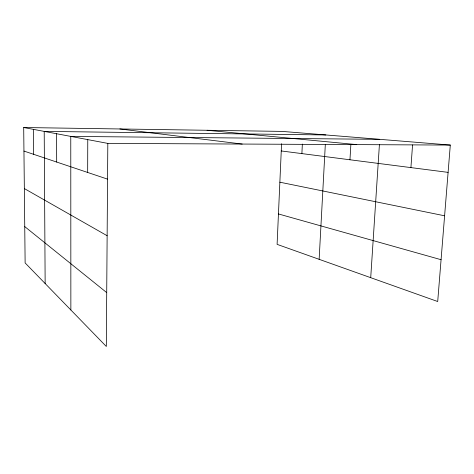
<?xml version="1.0" encoding="UTF-8"?>
<svg xmlns="http://www.w3.org/2000/svg" width="474" height="474" viewBox="0 0 474 474"><rect width="100%" height="100%" fill="white"/><g stroke="black" fill="none" stroke-linecap="round" stroke-linejoin="round"><path stroke-width="0.71" d="M87.666 172.459L87.767 139.611M23.7 127.524L107.817 143.397L106.318 346.476L25.128 262.934L23.7 127.524L282.125 131.399L450.3 145.068L437.703 301.523L277.1 244.359L281.574 143.717M301.891 153.606L302.353 144.078M319.138 259.325L325.33 144.303M349.96 159.774L350.873 144.363M370.715 277.681L379.425 144.44M410.917 167.6L412.558 144.943M107.817 143.397L450.3 145.068M379.757 139.338L70.768 136.405L70.863 309.996M325.834 134.954L44.206 131.393L45.149 283.535M207.079 130.273L356.774 144.611M119.881 128.964L242.202 144.055M281.254 150.957L448.102 172.37M279.861 182.2L444.606 215.8M278.451 213.952L441.069 259.705M23.949 151.058L107.551 179.136M24.346 188.575L107.136 235.726M24.749 226.608L106.715 292.606M33.334 129.337L33.547 154.281M56.578 133.727L56.679 162.049"/></g></svg>
